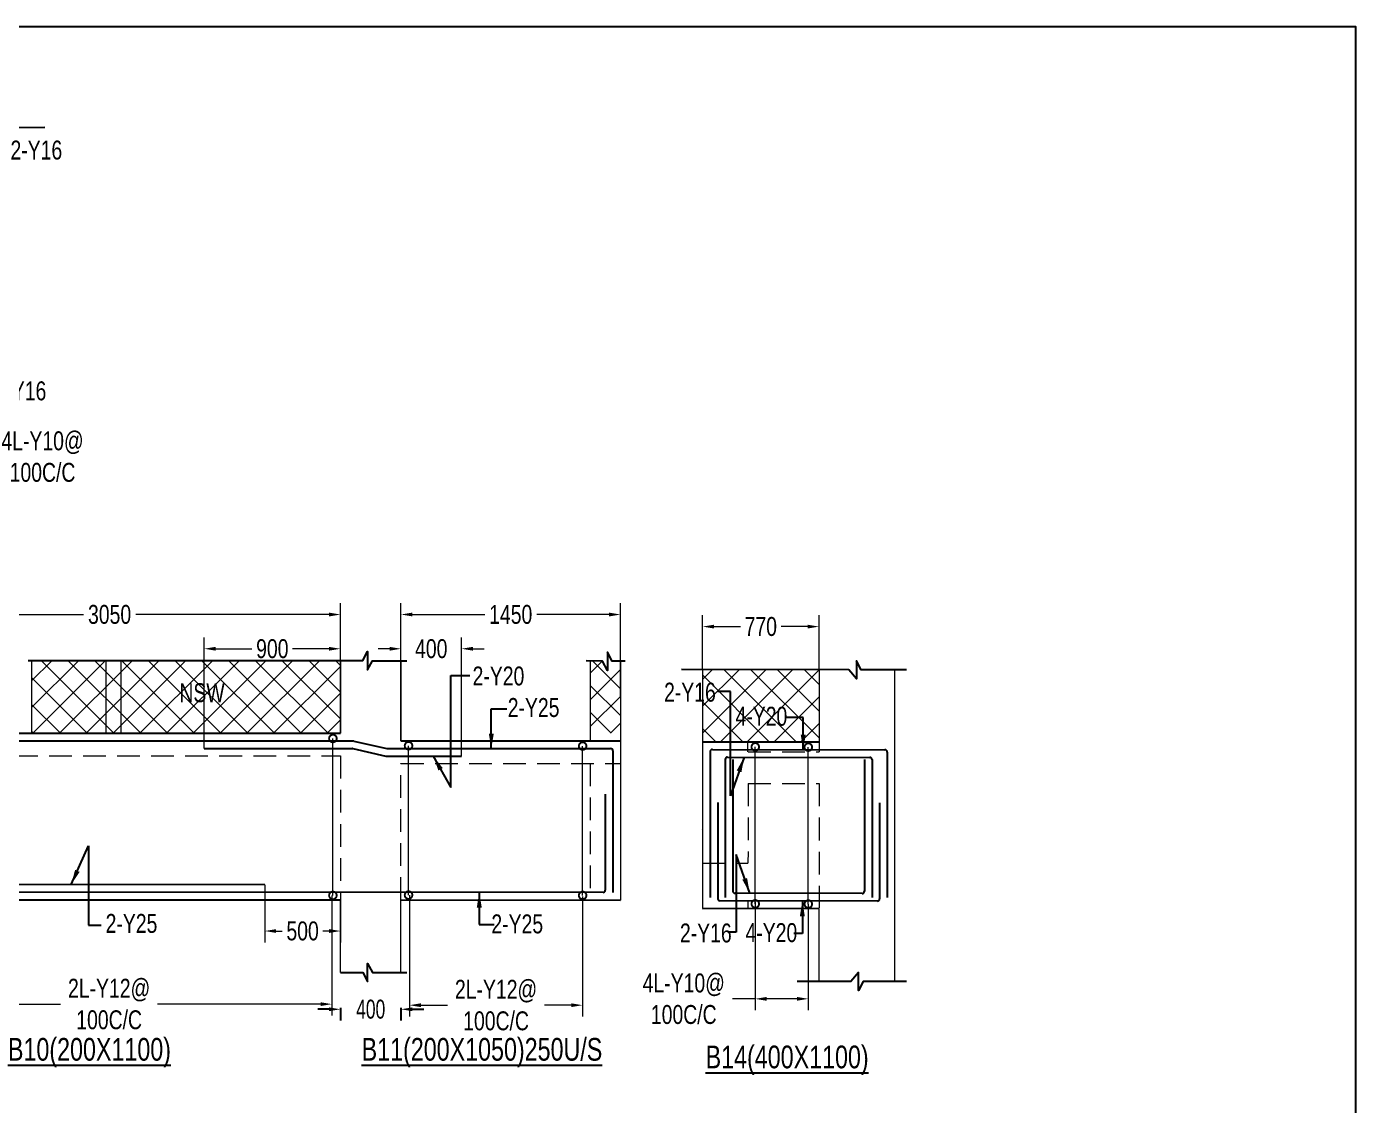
# Model space of a CAD drawing. Header units: millimetres. Extents: x -9667 to 132562, y -132456 to -91255.
# Drawn here: x 16265 to 25043, y -98383 to -91255 of the extents above; entities that cross this region are included whole.
import ezdxf

# ---------------------------------------------------------------- set-up
doc = ezdxf.new("R2010")
doc.units = ezdxf.units.MM
doc.header["$LTSCALE"] = 100
doc.header["$MEASUREMENT"] = 0
doc.linetypes.add('CONTINU', pattern=[0])
doc.linetypes.add('HIDDEN', pattern=[0.375, 0.25, -0.125])
doc.layers.get('Defpoints').update_dxf_attribs({"color": 1, "lineweight": 0})
for name, color, linetype in [('-S-ARROW', 253, 'Continuous'), ('-S-BMNO', 1, 'Continuous'), ('-S-MISC', 8, 'Continuous'), ('-STR-BEAM', 7, 'CONTINU'), ('-STR-REINF', 3, 'Continuous')]:
    doc.layers.add(name, color=color, linetype=linetype)
for name, color, linetype, lineweight in [('-S-STIRRUPS DIM', 6, 'Continuous', 9), ('-S-STIRUP', 11, 'Continuous', 9), ('-S-TEXT', 6, 'Continuous', 0), ('-STR-COLUMN', 5, 'HIDDEN', 13), ('S-COL HATCH', 9, 'Continuous', 0), ('SLAB LINE', 254, 'HIDDEN', 20)]:
    doc.layers.add(name, color=color, linetype=linetype, lineweight=lineweight)
doc.styles.add('BEAM-LS', font='romans.shx', dxfattribs={"width": 0.8})
doc.styles.add('SOBHA', font='swisscl.ttf', dxfattribs={"width": 0.9})
doc.styles.add('sobha.sed', font='swisscl.ttf')
doc.dimstyles.new('S-50', dxfattribs={"dimscale": 50, "dimtxt": 2.5, "dimasz": 2, "dimexe": 0.5, "dimexo": 0.25, "dimgap": 0.25, "dimtad": 0, "dimdec": 0, "dimrnd": 0.0005, "dimzin": 0, "dimdsep": 46, "dimtxsty": 'sobha.sed', "dimblk": 'OBLIQUE', "dimcen": 0.09, "dimclrd": 8, "dimclre": 8, "dimclrt": 6, "dimadec": 0, "dimazin": 0, "dimtfac": 1, "dimtdec": 0, "dimtofl": 0, "dimtmove": 2, "dimatfit": 3, "dimfxl": 0.18, "dimtolj": 1, "dimtzin": 0, "dimlwd": -1, "dimlwe": -1, "dimarcsym": 0})
doc.dimstyles.new('S-DIM50', dxfattribs={"dimscale": 50, "dimtxt": 2.5, "dimasz": 1.5, "dimexe": 1.5, "dimexo": 1, "dimgap": 0.5, "dimtad": 0, "dimdec": 0, "dimzin": 0, "dimdsep": 46, "dimtxsty": 'SOBHA', "dimcen": 0.09, "dimclrd": 256, "dimclre": 256, "dimclrt": 6, "dimadec": 5, "dimazin": 0, "dimtfac": 1, "dimtdec": 0, "dimtofl": 0, "dimtmove": 0, "dimatfit": 3, "dimfxl": 0.18, "dimtolj": 1, "dimtzin": 0, "dimlwd": -1, "dimlwe": -1, "dimarcsym": 0})
doc.dimstyles.new('STIRUP', dxfattribs={"dimscale": 50, "dimtxt": 2.5, "dimasz": 2.2, "dimexe": 0, "dimexo": 0, "dimgap": 0.5, "dimtad": 0, "dimdec": 0, "dimzin": 0, "dimdsep": 46, "dimtxsty": 'BEAM-LS', "dimblk": 'DOTSMALL', "dimcen": 0.09, "dimclrd": 256, "dimclre": 256, "dimclrt": 256, "dimadec": 5, "dimazin": 0, "dimtfac": 1, "dimtdec": 0, "dimtofl": 0, "dimtmove": 0, "dimatfit": 3, "dimldrblk": 'DOTSMALL', "dimfxl": 0, "dimfxlon": 1, "dimtolj": 1, "dimtzin": 0, "dimlwd": -1, "dimlwe": -1, "dimarcsym": 0})

# ---------------------------------------------------------------- blocks, each defined once
blk = doc.blocks.new('*D100')
at = {"layer": '-S-STIRRUPS DIM', "color": 251, "transparency": 16777216}
for p, q in [((15338, -96981.8), (15338, -97789)), ((18281.9, -96995.8), (18281.9, -97789)), ((15413, -97714), (16489.3, -97714)), ((18206.9, -97714), (17130.6, -97714))]:
    blk.add_line(p, q, dxfattribs=at)
for points in [[(15413, -97701.5), (15413, -97726.5), (15338, -97714)], [(18206.9, -97701.5), (18206.9, -97726.5), (18281.9, -97714)]]:
    blk.add_solid(points, dxfattribs=at)
at = {"layer": 'Defpoints', "color": 0, "transparency": 16777216}
for p in [(15338, -96981.8, 0), (18281.9, -96995.8, 178586.6), (15338, -97714)]:
    blk.add_point(p, dxfattribs=at)
at = {"layer": '-S-STIRRUPS DIM', "color": 6, "transparency": 16777216, "insert": (16810, -97714), "char_height": 125, "attachment_point": 5, "style": 'sobha.sed'}
blk.add_mtext('\\A1;2L-Y12@\\P100C/C', dxfattribs=at)
blk = doc.blocks.new('_DotSmall')
at = {"color": 0, "linetype": 'ByBlock', "const_width": 0.5}
blk.add_lwpolyline([(-0.0625, 0, 1), (0.0625, 0, 1)], format="xyb", close=True, dxfattribs=at)
blk = doc.blocks.new('*D101')
at = {"layer": '-S-STIRUP', "ltscale": 100, "transparency": 16777216}
blk.add_line((19938.2, -96995.6), (19938.2, -96008.9), dxfattribs=at)
at = {"layer": 'Defpoints', "color": 0, "linetype": 'CONTINU', "ltscale": 100, "transparency": 16777216}
for p in [(19938.2, -96008.9), (19938.2, -96008.9), (19938.2, -96995.6)]:
    blk.add_point(p, dxfattribs=at)
at = {"layer": '-S-STIRUP', "linetype": 'CONTINU', "ltscale": 100, "transparency": 16777216, "xscale": 100, "yscale": 100, "zscale": 100}
for p, rotation in [((19938.2, -96008.9), 90), ((19938.2, -96995.6), 270)]:
    blk.add_blockref('_DotSmall', p, dxfattribs=dict(at, rotation=rotation))
blk = doc.blocks.new('*D103')
at = {"layer": '-S-STIRRUPS DIM', "color": 251, "transparency": 16777216}
for p, q in [((15288, -95297.3), (15288, -95064.7)), ((18338, -95574.8), (18338, -95064.7)), ((15363, -95139.7), (16639.6, -95139.7)), ((18263, -95139.7), (16986.4, -95139.7))]:
    blk.add_line(p, q, dxfattribs=at)
for points in [[(15363, -95127.2), (15363, -95152.2), (15288, -95139.7)], [(18263, -95127.2), (18263, -95152.2), (18338, -95139.7)]]:
    blk.add_solid(points, dxfattribs=at)
at = {"layer": 'Defpoints', "color": 0, "transparency": 16777216}
for p in [(15288, -95139.7), (15288, -95297.3, 0), (18338, -95574.8, 0)]:
    blk.add_point(p, dxfattribs=at)
at = {"layer": '-S-STIRRUPS DIM', "color": 6, "transparency": 16777216, "insert": (16813, -95139.7), "char_height": 125, "attachment_point": 5, "style": 'sobha.sed'}
blk.add_mtext('\\A1;3050', dxfattribs=at)
blk = doc.blocks.new('*D104')
at = {"layer": '-S-STIRUP', "ltscale": 100, "transparency": 16777216}
blk.add_line((18788, -96993.5), (18788, -96006.8), dxfattribs=at)
at = {"layer": 'Defpoints', "color": 0, "linetype": 'CONTINU', "ltscale": 100, "transparency": 16777216}
for p in [(18788, -96006.8), (18788, -96006.8), (18788, -96993.5)]:
    blk.add_point(p, dxfattribs=at)
at = {"layer": '-S-STIRUP', "linetype": 'CONTINU', "ltscale": 100, "transparency": 16777216, "xscale": 100, "yscale": 100, "zscale": 100}
for p, rotation in [((18788, -96006.8), 90), ((18788, -96993.5), 270)]:
    blk.add_blockref('_DotSmall', p, dxfattribs=dict(at, rotation=rotation))
blk = doc.blocks.new('*D105')
at = {"layer": '-S-STIRUP', "ltscale": 100, "transparency": 16777216}
blk.add_line((18288.2, -96995.6), (18288.2, -95958.9), dxfattribs=at)
at = {"layer": 'Defpoints', "color": 0, "linetype": 'CONTINU', "ltscale": 100, "transparency": 16777216}
for p in [(18288.2, -95958.9), (18288.2, -95958.9), (18288.2, -96995.6)]:
    blk.add_point(p, dxfattribs=at)
at = {"layer": '-S-STIRUP', "linetype": 'CONTINU', "ltscale": 100, "transparency": 16777216, "xscale": 100, "yscale": 100, "zscale": 100}
for p, rotation in [((18288.2, -95958.9), 90), ((18288.2, -96995.6), 270)]:
    blk.add_blockref('_DotSmall', p, dxfattribs=dict(at, rotation=rotation))
blk = doc.blocks.new('*D106')
at = {"layer": '-S-STIRRUPS DIM', "color": 251, "transparency": 16777216}
for p, q in [((18794.3, -96993.5), (18794.3, -97796)), ((19938.2, -97001.8), (19938.2, -97796)), ((18869.3, -97721), (19045.6, -97721)), ((19863.2, -97721), (19686.8, -97721))]:
    blk.add_line(p, q, dxfattribs=at)
for points in [[(18869.3, -97708.5), (18869.3, -97733.5), (18794.3, -97721)], [(19863.2, -97708.5), (19863.2, -97733.5), (19938.2, -97721)]]:
    blk.add_solid(points, dxfattribs=at)
at = {"layer": 'Defpoints', "color": 0, "transparency": 16777216}
for p in [(18794.3, -96993.5, 0), (19938.2, -97001.8, 178586.6), (19938.2, -97721)]:
    blk.add_point(p, dxfattribs=at)
at = {"layer": '-S-STIRRUPS DIM', "color": 6, "transparency": 16777216, "insert": (19366.2, -97721), "char_height": 125, "attachment_point": 5, "style": 'sobha.sed'}
blk.add_mtext('\\A1;2L-Y12@\\P100C/C', dxfattribs=at)
blk = doc.blocks.new('*D107')
at = {"layer": '-S-STIRRUPS DIM', "color": 251, "transparency": 16777216}
for p, q in [((18738, -95574.8), (18738, -95064.7)), ((20188, -95683.8), (20188, -95064.7)), ((18813, -95139.7), (19291.1, -95139.7)), ((20113, -95139.7), (19634.9, -95139.7))]:
    blk.add_line(p, q, dxfattribs=at)
for points in [[(18813, -95127.2), (18813, -95152.2), (18738, -95139.7)], [(20113, -95127.2), (20113, -95152.2), (20188, -95139.7)]]:
    blk.add_solid(points, dxfattribs=at)
at = {"layer": 'Defpoints', "color": 0, "transparency": 16777216}
for p in [(20188, -95139.7), (18738, -95574.8, 0), (20188, -95683.8, 0)]:
    blk.add_point(p, dxfattribs=at)
at = {"layer": '-S-STIRRUPS DIM', "color": 6, "transparency": 16777216, "insert": (19463, -95139.7), "char_height": 125, "attachment_point": 5, "style": 'sobha.sed'}
blk.add_mtext('\\A1;1450', dxfattribs=at)
blk = doc.blocks.new('*D121')
at = {"layer": '-S-STIRRUPS DIM', "color": 251, "transparency": 16777216}
for p, q in [((15547.1, -93470.8), (15547.1, -94172.1)), ((15897.5, -93457.7), (15897.5, -94172.1)), ((15622.1, -94097.1), (15822.5, -94097.1)), ((15897.5, -94097.1), (16048.5, -94097.1))]:
    blk.add_line(p, q, dxfattribs=at)
for points in [[(15622.1, -94084.6), (15622.1, -94109.6), (15547.1, -94097.1)], [(15822.5, -94084.6), (15822.5, -94109.6), (15897.5, -94097.1)]]:
    blk.add_solid(points, dxfattribs=at)
at = {"layer": 'Defpoints', "color": 0, "transparency": 16777216}
for p in [(15547.1, -93470.8, 178586.6), (15897.5, -93457.7, 0), (15897.5, -94097.1)]:
    blk.add_point(p, dxfattribs=at)
at = {"layer": '-S-STIRRUPS DIM', "color": 6, "transparency": 16777216, "insert": (16370, -94097.1), "char_height": 125, "attachment_point": 5, "style": 'sobha.sed'}
blk.add_mtext('\\A1;4L-Y10@\\P100C/C', dxfattribs=at)
blk = doc.blocks.new('*D347')
at = {"layer": '-S-STIRRUPS DIM', "color": 251, "transparency": 16777216}
for p, q in [((17838, -96924.9), (17838, -97306)), ((18338, -97025.2), (18338, -97306)), ((17913, -97231), (17953.8, -97231)), ((18263, -97231), (18222.2, -97231))]:
    blk.add_line(p, q, dxfattribs=at)
for points in [[(17913, -97218.5), (17913, -97243.5), (17838, -97231)], [(18263, -97218.5), (18263, -97243.5), (18338, -97231)]]:
    blk.add_solid(points, dxfattribs=at)
at = {"layer": 'Defpoints', "color": 0, "transparency": 16777216}
for p in [(17838, -96924.9, 0), (18338, -97025.2, 0), (18338, -97231)]:
    blk.add_point(p, dxfattribs=at)
at = {"layer": '-S-STIRRUPS DIM', "color": 6, "transparency": 16777216, "insert": (18088, -97231), "char_height": 125, "attachment_point": 5, "style": 'sobha.sed'}
blk.add_mtext('\\A1;500', dxfattribs=at)
blk = doc.blocks.new('_Oblique')
at = {"color": 0, "linetype": 'ByBlock', "lineweight": -2}
blk.add_line((-0.5, -0.5), (0.5, 0.5), dxfattribs=at)
blk = doc.blocks.new('*D348')
at = {"layer": '-S-STIRRUPS DIM', "color": 251, "transparency": 16777216}
for p, q in [((18738, -95973.8), (18738, -95291)), ((19138, -96075.4), (19138, -95291)), ((18663, -95366), (18588, -95366)), ((19213, -95366), (19288, -95366))]:
    blk.add_line(p, q, dxfattribs=at)
for points in [[(18663, -95353.5), (18663, -95378.5), (18738, -95366)], [(19213, -95353.5), (19213, -95378.5), (19138, -95366)]]:
    blk.add_solid(points, dxfattribs=at)
at = {"layer": 'Defpoints', "color": 0, "transparency": 16777216}
for p in [(19138, -95366), (18738, -95973.8, 0), (19138, -96075.4, 0)]:
    blk.add_point(p, dxfattribs=at)
at = {"layer": '-S-STIRRUPS DIM', "color": 6, "transparency": 16777216, "insert": (18938, -95366), "char_height": 125, "attachment_point": 5, "style": 'sobha.sed'}
blk.add_mtext('\\A1;400', dxfattribs=at)
blk = doc.blocks.new('*D349')
at = {"layer": '-S-STIRRUPS DIM', "color": 251, "transparency": 16777216}
for p, q in [((17438, -96024.7), (17438, -95291)), ((18338, -95923.8), (18338, -95291)), ((17513, -95366), (17753.6, -95366)), ((18263, -95366), (18022.4, -95366))]:
    blk.add_line(p, q, dxfattribs=at)
for points in [[(17513, -95353.5), (17513, -95378.5), (17438, -95366)], [(18263, -95353.5), (18263, -95378.5), (18338, -95366)]]:
    blk.add_solid(points, dxfattribs=at)
at = {"layer": 'Defpoints', "color": 0, "transparency": 16777216}
for p in [(18338, -95366), (18338, -95923.8, 0), (17438, -96024.7, 0)]:
    blk.add_point(p, dxfattribs=at)
at = {"layer": '-S-STIRRUPS DIM', "color": 6, "transparency": 16777216, "insert": (17888, -95366), "char_height": 125, "attachment_point": 5, "style": 'sobha.sed'}
blk.add_mtext('\\A1;900', dxfattribs=at)
blk = doc.blocks.new('*D350')
at = {"layer": '-S-STIRRUPS DIM', "color": 251, "transparency": 16777216}
for p, q in [((21078.6, -97039.6), (21078.6, -97754.1)), ((21428.9, -97052.8), (21428.9, -97754.1)), ((21078.6, -97679.1), (20927.6, -97679.1)), ((21353.9, -97679.1), (21153.6, -97679.1))]:
    blk.add_line(p, q, dxfattribs=at)
for points in [[(21153.6, -97666.6), (21153.6, -97691.6), (21078.6, -97679.1)], [(21353.9, -97666.6), (21353.9, -97691.6), (21428.9, -97679.1)]]:
    blk.add_solid(points, dxfattribs=at)
at = {"layer": 'Defpoints', "color": 0, "transparency": 16777216}
for p in [(21078.6, -97039.6, 0), (21428.9, -97052.8, 178586.6), (21078.6, -97679.1)]:
    blk.add_point(p, dxfattribs=at)
at = {"layer": '-S-STIRRUPS DIM', "color": 6, "transparency": 16777216, "insert": (20606.1, -97679.1), "char_height": 125, "attachment_point": 5, "style": 'sobha.sed'}
blk.add_mtext('\\A1;4L-Y10@\\P100C/C', dxfattribs=at)
blk = doc.blocks.new('*D353')
at = {"layer": '-S-STIRRUPS DIM', "color": 251, "transparency": 16777216}
for p, q in [((20730.1, -95504.6), (20730.1, -95144.6)), ((21500.2, -95504.5), (21500.2, -95144.6)), ((20805.1, -95219.6), (20981.3, -95219.6)), ((21425.2, -95219.6), (21249, -95219.6))]:
    blk.add_line(p, q, dxfattribs=at)
for points in [[(20805.1, -95207.1), (20805.1, -95232.1), (20730.1, -95219.6)], [(21425.2, -95207.1), (21425.2, -95232.1), (21500.2, -95219.6)]]:
    blk.add_solid(points, dxfattribs=at)
at = {"layer": 'Defpoints', "color": 0, "transparency": 16777216}
for p in [(20730.1, -95219.6), (20730.1, -95504.6, 0), (21500.2, -95504.5, 0)]:
    blk.add_point(p, dxfattribs=at)
at = {"layer": '-S-STIRRUPS DIM', "color": 6, "transparency": 16777216, "insert": (21115.1, -95219.6), "char_height": 125, "attachment_point": 5, "style": 'sobha.sed'}
blk.add_mtext('\\A1;770', dxfattribs=at)
blk = doc.blocks.new('*D351')
at = {"layer": '-S-STIRUP', "ltscale": 100, "transparency": 16777216}
blk.add_line((21428.9, -97052.8), (21428.9, -96016.1), dxfattribs=at)
at = {"layer": 'Defpoints', "color": 0, "linetype": 'CONTINU', "ltscale": 100, "transparency": 16777216}
for p in [(21428.9, -96016.1), (21428.9, -96016.1), (21428.9, -97052.8)]:
    blk.add_point(p, dxfattribs=at)
at = {"layer": '-S-STIRUP', "linetype": 'CONTINU', "ltscale": 100, "transparency": 16777216, "xscale": 100, "yscale": 100, "zscale": 100}
for p, rotation in [((21428.9, -96016.1), 90), ((21428.9, -97052.8), 270)]:
    blk.add_blockref('_DotSmall', p, dxfattribs=dict(at, rotation=rotation))
blk = doc.blocks.new('*D352')
at = {"layer": '-S-STIRUP', "ltscale": 100, "transparency": 16777216}
blk.add_line((21078.6, -97051.3), (21078.6, -96014.6), dxfattribs=at)
at = {"layer": 'Defpoints', "color": 0, "linetype": 'CONTINU', "ltscale": 100, "transparency": 16777216}
for p in [(21078.6, -96014.6), (21078.6, -96014.6), (21078.6, -97051.3)]:
    blk.add_point(p, dxfattribs=at)
at = {"layer": '-S-STIRUP', "linetype": 'CONTINU', "ltscale": 100, "transparency": 16777216, "xscale": 100, "yscale": 100, "zscale": 100}
for p, rotation in [((21078.6, -96014.6), 90), ((21078.6, -97051.3), 270)]:
    blk.add_blockref('_DotSmall', p, dxfattribs=dict(at, rotation=rotation))
blk = doc.blocks.new('*D787')
at = {"transparency": 16777216}
for p, q in [((18263, -97748), (18188, -97748)), ((18338, -97739), (18338, -97823)), ((18738, -97739), (18738, -97823)), ((18813, -97748), (18888, -97748))]:
    blk.add_line(p, q, dxfattribs=at)
for points in [[(18263, -97735.5), (18263, -97760.5), (18338, -97748)], [(18813, -97735.5), (18813, -97760.5), (18738, -97748)]]:
    blk.add_solid(points, dxfattribs=at)
at = {"layer": 'Defpoints', "color": 0, "transparency": 16777216}
for p in [(18338, -97505.6, 0), (18738, -97505.6, 0), (18738, -97748)]:
    blk.add_point(p, dxfattribs=at)
at = {"color": 6, "transparency": 16777216, "insert": (18538, -97748), "char_height": 125, "attachment_point": 5, "style": 'SOBHA'}
blk.add_mtext('\\A1;400', dxfattribs=at)

msp = doc.modelspace()

# ---------------------------------------------------------------- hatches: boundary and pattern name
at = {"layer": 'S-COL HATCH'}
h = msp.add_hatch(dxfattribs=at)
h.set_pattern_fill('ANSI37', color=252, scale=1000)
h.set_pattern_definition([(45, (274579.19, 22696.2), (-88.38835, 88.38835), []), (135, (274579.19, 22696.2), (-88.38835, -88.38835), [])])
h.paths.add_polyline_path([(16298, -95923.8), (18338, -95923.8), (18338, -95444.7), (16298, -95444.7)])
h = msp.add_hatch(dxfattribs=at)
h.set_pattern_fill('ANSI37', color=252, scale=1000)
h.set_pattern_definition([(45, (264252.81, 22696.2), (-88.38835, 88.38835), []), (135, (264252.81, 22696.2), (-88.38835, -88.38835), [])])
h.paths.add_polyline_path([(20188, -95447), (20106.2, -95448.6), (20073.4, -95509.1), (20073.4, -95448.6), (19988, -95448.6), (19988, -95923.8), (20188, -95923.8)])
h.paths.add_polyline_path([(19988, -95923.8), (20042.5, -95923.8), (20073.4, -95923.8), (20188, -95923.8), (20188, -95923.8), (19988, -95923.8)])
h = msp.add_hatch(dxfattribs=at)
h.set_pattern_fill('ANSI37', color=252, scale=1000)
h.set_pattern_definition([(45, (273005.42, 22002.35), (-88.38835, 88.38835), []), (135, (273005.42, 22002.35), (-88.38835, -88.38835), [])])
h.paths.add_polyline_path([(21500.2, -95984.7), (20730.1, -95983.6), (20730.1, -95502.2), (21500.2, -95503.2)])

# ---------------------------------------------------------------- linework, layer by layer
at = {"layer": '-S-ARROW'}
msp.add_lwpolyline([(-9667.5, -91255), (25043.3, -91255), (25043.3, -118687.9), (-9667.5, -118687.9)], close=True, dxfattribs=at)
at = {"layer": '-S-MISC', "linetype": 'ByBlock', "ltscale": 1000, "elevation": 0}
for points in [[(14898.1, -91922.6), (15197.6, -91922.6), (15228.5, -91862.9), (15228.5, -91983.1), (15278.3, -91922.6), (16384.8, -91920.5)], [(16276.2, -95444.4), (18487, -95444.4), (18517.8, -95384.8), (18517.8, -95505), (18549.7, -95444.7), (18777.2, -95444.7)], [(20219.2, -95448.6), (20133.5, -95448.6), (20102.6, -95388.9), (20102.6, -95509.1), (20069.8, -95448.6), (19961.1, -95446.5)], [(22078, -95504.6), (21778.5, -95504.6), (21747.6, -95444.9), (21747.6, -95565.1), (21697.7, -95504.6), (20591.3, -95502.4)], [(18337.8, -97505.9), (18487, -97505.9), (18517.8, -97565.5), (18517.8, -97445.4), (18549.7, -97505.6), (18777.2, -97505.6)], [(22078, -97564.4), (21791.5, -97564.4), (21760.6, -97624), (21760.6, -97503.9), (21710.7, -97564.4), (21355.1, -97565)]]:
    msp.add_lwpolyline(points, dxfattribs=at)
at = {"layer": '-STR-BEAM'}
for p, q in [((15288, -95923.8, 0), (18338, -95923.8, 0)), ((18738, -95973.8, 0), (20188, -95973.8, 0)), ((20730.2, -95981.6), (21500.2, -95981.6)), ((15288, -97023.8, 0), (18338, -97025.2, 0)), ((18738, -97025.3, 0), (20188, -97026, 0)), ((20730.2, -97081.6), (21500, -97081))]:
    msp.add_line(p, q, dxfattribs=at)
at = {"layer": '-STR-COLUMN', "linetype": 'Continuous', "ltscale": 10}
for p, q in [((16298, -95444.7, 0), (16298, -95923.8, 0)), ((16788, -95444.7, 0), (16788, -95923.8, 0)), ((16888, -95444.7, 0), (16888, -95923.8, 0)), ((18338, -95444.7, 0), (18338, -95923.8, 0)), ((18738, -95444.7, 0), (18738, -95973.8, 0)), ((19988, -95446.8, 0), (19988, -95975.9, 0)), ((20188, -95446.8, 0), (20188.3, -97026, 0)), ((20730.1, -95504.6), (20730.1, -97081.6)), ((20730.2, -95502.3), (20730.3, -97081.6)), ((21500.2, -95504.5), (21500.2, -95983.4)), ((22000.1, -97564.4), (22000.1, -95504.6)), ((18338, -97505.6, 0), (18338, -97025.2, 0)), ((18738, -97505.6, 0), (18738, -97025.3, 0)), ((21500.2, -97564.4), (21500.2, -97085.5))]:
    msp.add_line(p, q, dxfattribs=at)
at = {"layer": '-STR-REINF', "ltscale": 10}
for p, q in [((14852.9, -95973.5, 0), (18423.3, -95975.1, 0)), ((17438, -96024.7, 0), (18417.7, -96025.1, 0)), ((18421, -96025.5, 0), (18638.8, -96074.9, 0)), ((18426.6, -95975.5, 0), (18644.4, -96024.9, 0)), ((18647.7, -96025.2, 0), (20123, -96025.9, 0)), ((20795.2, -96031.4, 0), (21935.1, -96033.6)), ((18642.1, -96075.2, 0), (19138, -96075.4, 0)), ((20138, -96040.9, 0), (20138, -96976.5, 0)), ((20780.2, -96046.4), (20780.2, -97009.3)), ((20880.2, -96096.6, 0), (20880.2, -97009.3, 0)), ((20895.2, -96081.6, 0), (21835.2, -96083.4, 0)), ((20930.2, -96096.6, 0), (20930.2, -96966.6, 0)), ((21800.1, -96098.4, 0), (21800.1, -96968.4, 0)), ((21850.1, -96098.4, 0), (21850.1, -97009.3)), ((21950.1, -96048.6), (21950.1, -97009.3)), ((20088, -96325.9, 0), (20088, -96960.9, 0)), ((20830.2, -96381.4), (20830.2, -97016.4)), ((21900.1, -96383.6), (21900.1, -97018.6)), ((20723, -96561.4, 0), (20723.5, -96561.4, 0)), ((20073, -96975.9, 0), (14902.9, -96973.5, 0)), ((17838, -96924.9, 0), (14952.9, -96923.6, 0)), ((21785.1, -96983.4, 0), (20945.2, -96981.6, 0)), ((21885.1, -97033.6), (20845.2, -97031.4, 0))]:
    msp.add_line(p, q, dxfattribs=at)
at = {"layer": '-STR-REINF', "ltscale": 10, "extrusion": (1.32154e-10, 1.17838e-09, 1)}
msp.add_arc((18417.7, -96040.1, 0), 15, 77.22756, 89.97465, dxfattribs=at)
at = {"layer": '-STR-REINF', "ltscale": 10}
for centre, start, end in [((18423.3, -95990.1, 0), 77.22756, 89.97465), ((18647.7, -96010.2, 0), 257.22756, 269.97465), ((20123, -96040.9, 0), 0, 90), ((20795.2, -96046.4), 90, 180), ((21935.1, -96048.6), 0, 90), ((18642.1, -96060.2, 0), 257.22756, 269.97465), ((20073, -96960.9, 0), 270, 0), ((20945.2, -96966.6, 0), 180, 269.87464), ((20845.2, -97016.4), 180, 270), ((21885.1, -97018.6), 270, 0)]:
    msp.add_arc(centre, 15, start, end, dxfattribs=at)
at = {"layer": '-STR-REINF', "ltscale": 10, "extrusion": (6.44988e-10, 1.82524e-08, 1)}
msp.add_arc((20895.2, -96096.6, 0), 15, 89.88563, 180, dxfattribs=at)
at = {"layer": '-STR-REINF', "ltscale": 10, "extrusion": (6.11516e-10, 1.48337e-09, 1)}
msp.add_arc((21835.1, -96098.4, 0), 15, 0, 89.88563, dxfattribs=at)
at = {"layer": '-STR-REINF', "ltscale": 10, "extrusion": (1.21335e-09, 3.32068e-11, 1)}
msp.add_arc((21785.1, -96968.4, 0), 15, 269.87464, 0, dxfattribs=at)
at = {"layer": 'SLAB LINE', "color": 8, "linetype": 'HIDDEN', "ltscale": 6}
for p, q in [((21030, -96046), (21030.1, -95981.9)), ((21500.1, -95982.8), (21500.1, -96046.8)), ((15288, -96073.8, 0), (18338, -96073.8, 0)), ((18338, -96073.8, 0), (18337.6, -97025.2, 0)), ((18738, -96123.8, 0), (20188, -96123.8, 0)), ((18738, -97025.3, 0), (18738, -96123.8, 0)), ((19988, -96123.8, 0), (19988, -97025.9, 0)), ((21031.5, -96046), (21500.2, -96046.8)), ((21031.3, -96256), (21030.5, -96782.1)), ((21031.3, -96256), (21500, -96256.8)), ((21500, -96256.8), (21500, -97081)), ((20728.9, -96781.6), (21030.5, -96782.1)), ((21030.2, -97031.8), (21030.1, -97084.1))]:
    msp.add_line(p, q, dxfattribs=at)

# ---------------------------------------------------------------- texts
at = {"layer": '-S-BMNO', "color": 4, "linetype": 'Continuous', "style": 'sobha.sed'}
for s, p in [('%%UB10(200X1100)', (16141.5, -98087.5, 0)), ('%%UB11(200X1050)250U/S', (18478.2, -98087.5, 0)), ('%%UB14(400X1100)', (20750.6, -98138, 0))]:
    msp.add_text(s, height=150, dxfattribs=at).set_placement(p)
at = {"layer": '-S-TEXT', "color": 6, "style": 'sobha.sed'}
msp.add_text('NSW', height=125, dxfattribs=at).set_placement((17274.3, -95719, 0))
at = {"layer": '-S-TEXT', "color": 6, "char_height": 125, "style": 'sobha.sed'}
for s, insert, attachment_point in [('\\A1;2-Y16', (16500.1, -92008.4, 0), 3), ('\\A1;2-Y16', (16395.1, -93599.4, 0), 3), ('\\A1;2-Y20', (19553, -95483.4, 0), 3), ('\\A1;2-Y16', (20476, -95590.3, 0), 1), ('\\A1;2-Y25', (19443.2, -95691.6, 0), 1), ('\\A1;4-Y20', (21290, -95749.3, 0), 3), ('\\A1;2-Y25', (17128.7, -97118.2, 0), 3), ('\\A1;2-Y25', (19335.2, -97121.2, 0), 1), ('\\A1;4-Y20', (21355.8, -97178.9, 0), 3), ('\\A1;2-Y16', (20581, -97181.3, 0), 1)]:
    msp.add_mtext(s, dxfattribs=dict(at, insert=insert, attachment_point=attachment_point))

# ---------------------------------------------------------------- dimensions: what is measured, and where the dimension line sits
at = {"layer": '-S-STIRRUPS DIM'}
dim = msp.add_linear_dim(base=(15897.5, -94097.1), p1=(15547.1, -93470.8, 178586.6), p2=(15897.5, -93457.7, 0), text='4L-Y10@\\P100C/C', dimstyle='S-DIM50', override={"dimscale": 1, "dimtxt": 125, "dimasz": 75, "dimexe": 75, "dimexo": 0, "dimgap": 25, "dimtxsty": 'sobha.sed', "dimsah": 1, "dimcen": 4.5, "dimclrd": 251, "dimclre": 251, "dimfxl": 75}, dxfattribs=at)
dim.commit()
dim.dimension.update_dxf_attribs({"geometry": '*D121', "text_midpoint": (16370, -94097.1), "dimtype": 160})
for base, p1, p2, picture, middle in [((15288, -95139.7, 0), (18338, -95574.8, 0), (15288, -95297.3, 0), '*D103', (16813, -95139.7, 0)), ((20730.1, -95219.6, 0), (21500.2, -95504.5), (20730.1, -95504.6), '*D353', (21115.1, -95219.6, 0))]:
    dim = msp.add_linear_dim(base=base, p1=p1, p2=p2, angle=180, dimstyle='S-DIM50', override={"dimscale": 1, "dimtxt": 125, "dimasz": 75, "dimexe": 75, "dimexo": 0, "dimgap": 25, "dimrnd": 5, "dimtxsty": 'sobha.sed', "dimsah": 1, "dimcen": 4.5, "dimclrd": 251, "dimclre": 251, "dimfxl": 75}, dxfattribs=at)
    dim.commit()
    dim.dimension.update_dxf_attribs({"geometry": picture, "text_midpoint": middle})
for base, p1, p2, picture, middle in [((20188, -95139.7, 0), (18738, -95574.8, 0), (20188, -95683.8, 0), '*D107', (19463, -95139.7, 0)), ((18338, -95366), (17438, -96024.7, 0), (18338, -95923.8, 0), '*D349', (17888, -95366)), ((19138, -95366), (18738, -95973.8, 0), (19138, -96075.4, 0), '*D348', (18938, -95366)), ((18338, -97231), (17838, -96924.9, 0), (18338, -97025.2, 0), '*D347', (18088, -97231))]:
    dim = msp.add_linear_dim(base=base, p1=p1, p2=p2, dimstyle='S-DIM50', override={"dimscale": 1, "dimtxt": 125, "dimasz": 75, "dimexe": 75, "dimexo": 0, "dimgap": 25, "dimrnd": 5, "dimtxsty": 'sobha.sed', "dimsah": 1, "dimcen": 4.5, "dimclrd": 251, "dimclre": 251, "dimfxl": 75}, dxfattribs=at)
    dim.commit()
    dim.dimension.update_dxf_attribs({"geometry": picture, "text_midpoint": middle})
dim = msp.add_linear_dim(base=(15338, -97714, 0), p1=(18281.9, -96995.8, 178586.6), p2=(15338, -96981.8, 0), angle=180, text='2L-Y12@\\P100C/C', dimstyle='S-DIM50', override={"dimscale": 1, "dimtxt": 125, "dimasz": 75, "dimexe": 75, "dimexo": 0, "dimgap": 25, "dimtxsty": 'sobha.sed', "dimsah": 1, "dimcen": 4.5, "dimclrd": 251, "dimclre": 251, "dimfxl": 75}, dxfattribs=at)
dim.commit()
dim.dimension.update_dxf_attribs({"geometry": '*D100', "text_midpoint": (16810, -97714, 0)})
dim = msp.add_linear_dim(base=(19938.2, -97721, 0), p1=(18794.3, -96993.5, 0), p2=(19938.2, -97001.8, 178586.6), text='2L-Y12@\\P100C/C', dimstyle='S-DIM50', override={"dimscale": 1, "dimtxt": 125, "dimasz": 75, "dimexe": 75, "dimexo": 0, "dimgap": 25, "dimtxsty": 'sobha.sed', "dimsah": 1, "dimcen": 4.5, "dimclrd": 251, "dimclre": 251, "dimfxl": 75}, dxfattribs=at)
dim.commit()
dim.dimension.update_dxf_attribs({"geometry": '*D106', "text_midpoint": (19366.2, -97721, 0)})
dim = msp.add_linear_dim(base=(21078.6, -97679.1, 0), p1=(21428.9, -97052.8, 178586.6), p2=(21078.6, -97039.6, 0), angle=180, text='4L-Y10@\\P100C/C', dimstyle='S-DIM50', override={"dimscale": 1, "dimtxt": 125, "dimasz": 75, "dimexe": 75, "dimexo": 0, "dimgap": 25, "dimtxsty": 'sobha.sed', "dimsah": 1, "dimcen": 4.5, "dimclrd": 251, "dimclre": 251, "dimfxl": 75}, dxfattribs=at)
dim.commit()
dim.dimension.update_dxf_attribs({"geometry": '*D350', "text_midpoint": (20606.1, -97679.1, 0), "dimtype": 160})
at = {"layer": '-S-STIRUP', "linetype": 'CONTINU', "ltscale": 100}
for base, p1, p2, picture, middle in [((18288.2, -95958.9, 178586.6), (18288.2, -96995.6, 178586.6), (18288.2, -95958.9, 178586.6), '*D105', (18288.2, -96477.2, 178586.6)), ((18788, -96006.8, 0), (18788, -96993.5, 0), (18788, -96006.8, 0), '*D104', (18788, -96500.2, 0)), ((19938.2, -96008.9, 178586.6), (19938.2, -96995.6, 178586.6), (19938.2, -96008.9, 178586.6), '*D101', (19938.2, -96502.2, 178586.6)), ((21078.6, -96014.6, 0), (21078.6, -97051.3, 0), (21078.6, -96014.6, 0), '*D352', (21078.6, -96533, 0)), ((21428.9, -96016.1, 178586.6), (21428.9, -97052.8, 178586.6), (21428.9, -96016.1, 178586.6), '*D351', (21428.9, -96534.5, 178586.6))]:
    dim = msp.add_linear_dim(base=base, p1=p1, p2=p2, angle=90, text=' ', dimstyle='STIRUP', override={"dimasz": 2}, dxfattribs=at)
    dim.commit()
    dim.dimension.update_dxf_attribs({"geometry": picture, "text_midpoint": middle})
at = {"color": 1}
dim = msp.add_linear_dim(base=(18738, -97748), p1=(18338, -97505.6, 0), p2=(18738, -97505.6, 0), dimstyle='S-DIM50', override={"dimfxlon": 1, "dimarcsym": 2}, dxfattribs=at)
dim.commit()
dim.dimension.update_dxf_attribs({"geometry": '*D787', "text_midpoint": (18538, -97748)})

# ---------------------------------------------------------------- leaders
at = {"layer": '-S-MISC'}
for points in [[(18950.9, -96075.1, 0), (19066.4, -96282, 0), (19066.4, -95542.1, 0), (19192.8, -95542.1, 0)], [(21005.1, -96081.6, 0), (20914.7, -96336.6, 0), (20914.7, -95649.1, 0), (20831.2, -95649.1, 0)], [(16559.3, -96924.6, 0), (16674.8, -96667.6, 0), (16674.8, -97192, 0), (16758.2, -97192, 0)], [(21042.2, -96980.2, 0), (20951.7, -96725.2, 0), (20951.7, -97238.1, 0), (20905.3, -97238.1, 0)]]:
    msp.add_leader(points, dimstyle='S-50', dxfattribs=at)
at = {"layer": '-S-MISC', "annotation_type": 0, "has_hookline": 1, "hookline_direction": 1}
for points, text_width in [([(19334.7, -96025.9, 0), (19334.7, -95763.1, 0), (19438.2, -95763.1, 0)], 353.2), ([(19255.2, -96975.9, 0), (19255.2, -97188.7, 0), (19354.2, -97188.7, 0)], 353.2), ([(21389.6, -97033.6, 0), (21389.6, -97246.4, 0), (21332.9, -97246.4, 0)], 355.3)]:
    msp.add_leader(points, dimstyle='S-50', dxfattribs=dict(at, text_width=text_width))
at = {"layer": '-S-MISC', "annotation_type": 0, "has_hookline": 1, "hookline_direction": 1, "text_width": 355.3, "horizontal_direction": (-1, 0, 0)}
msp.add_leader([(21395.4, -96033.6, 0), (21395.4, -95820.8, 0), (21279, -95820.8, 0)], dimstyle='S-50', dxfattribs=at)

doc.saveas('drawing.dxf')
